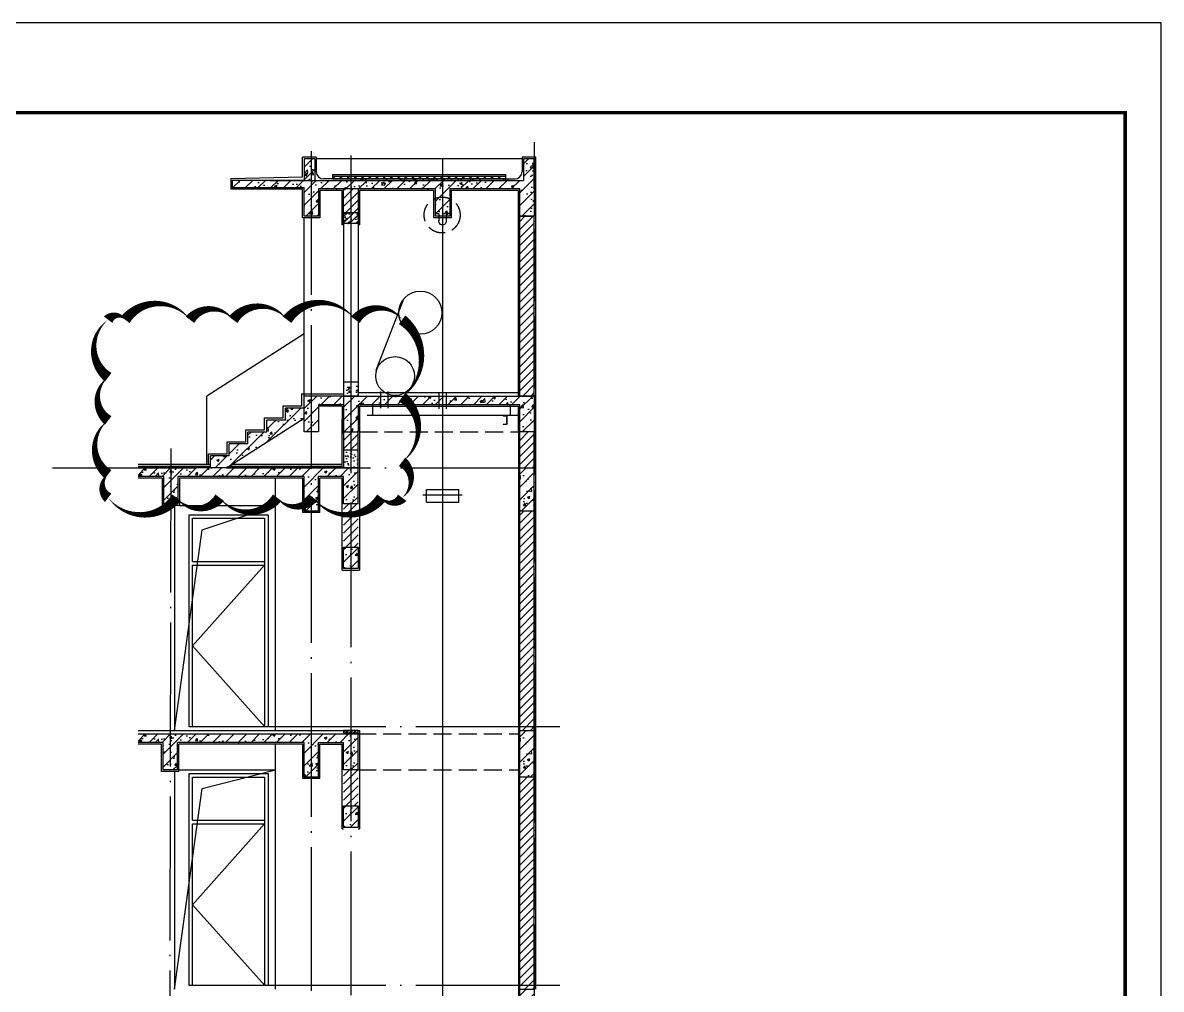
# Model space of a CAD drawing. Extents: x -1041549 to 749950, y -354245 to 17554.
# Drawn here: x -702920 to -687091, y -219236 to -205794 of the extents above; entities that cross this region are included whole.
import ezdxf

# ---------------------------------------------------------------- set-up
doc = ezdxf.new("R2010")
doc.units = 0
doc.header["$LTSCALE"] = 1000
doc.header["$MEASUREMENT"] = 0
doc.linetypes.add('DASH', pattern=[0.35, 0.25, -0.1])
doc.linetypes.add('DOTE', pattern=[2.42, 2, -0.2, 0.02, -0.2])
for name, color, linetype in [('AXIS', 3, 'Continuous'), ('DOTE', 1, 'Continuous'), ('FIT', 1, 'Continuous'), ('PUB_DIM', 3, 'Continuous'), ('PUB_TITLE', 4, 'Continuous'), ('WALL', 4, 'Continuous'), ('立面细线', 6, 'Continuous')]:
    doc.layers.add(name, color=color, linetype=linetype)
doc.layers.add('DIM_MODI', color=6, linetype='Continuous', plot=False)
pattern_1 = [(45, (5212.58, -500), (-88.388348, 88.388348), []), (50, (5212.58, -500), (358.63009, -31.37607), [37.5, -412.5]), (355, (5212.58, -500), (-69.37567, 376.09607), [30, -330]), (100.4514, (5242.47, -502.6), (289.25469, 344.71977), [31.8701, -350.57106]), (46.1842, (5212.6, -400), (533.62052, -82.7595), [56.25, -618.75]), (96.6356, (5257.05, -406.9), (467.33135, 487.05894), [47.80514, -525.8565]), (351.1842, (5212.6, -400), (467.33097, 487.0593), [45, -495]), (21, (5262.58, -425), (298.45353, -201.30945), [37.5, -412.5]), (326, (5262.58, -425), (121.65767, 362.57502), [30, -330]), (71.4514, (5287.45, -441.78), (420.11131, 161.26525), [31.8701, -350.57106]), (37.5, (5212.58, -500), (6.079928, 166.446927), [0, -326, 0, -335, 0, -331.25]), (7.5, (5212.58, -500), (131.53477, 197.205856), [0, -191, 0, -318.5, 0, -126.25]), (327.5, (5101.08, -500), (266.911218, -11.277436), [0, -125, 0, -390, 0, -517.5]), (317.5, (5051.08, -500), (291.593085, 50.05249), [0, -162.5, 0, -259, 0, -367.5])]

# ---------------------------------------------------------------- blocks, each defined once
blk = doc.blocks.new('DG')
at = {"color": 6}
for p, q in [((62793, 8966), (62793, 8869)), ((62895, 8966), (62895, 8869))]:
    blk.add_line(p, q, dxfattribs=at)
for points in [[(62744, 8966), (62793, 8966)], [(62895, 8966), (62944, 8966)]]:
    blk.add_lwpolyline(points, dxfattribs=at)
blk.add_arc((62844, 8861), 51.8, 170.669, 9.331, dxfattribs=at)
blk = doc.blocks.new('A$Cc1b5613e')
at = {"layer": 'AXIS', "linetype": 'DASH'}
blk.add_circle((1693, 32), 250, dxfattribs=at)
at = {"layer": 'FIT', "color": 1}
for p, q in [((1699, 817), (1699, -10856)), ((778, -2127), (1161, -1133)), ((836, -2422), (836, -2653)), ((936, -2422), (936, -2653)), ((1649, -2431), (1649, -2662)), ((1749, -2431), (1749, -2662)), ((729, -2756), (729, -2606)), ((2640, -2606), (2640, -2756)), ((2749, -2756), (649, -2756)), ((2540, -2756), (2540, -2762)), ((2540, -2762), (2587, -2762)), ((2587, -2762), (2587, -2875)), ((2593, -2756), (2593, -2881)), ((2540, -2875), (2587, -2875)), ((2540, -2875), (2540, -2881)), ((1474, -3961), (1474, -3786)), ((1474, -3786), (1924, -3786)), ((1924, -3961), (1924, -3786)), ((1424, -3861), (1971, -3861)), ((1474, -3961), (1924, -3961))]:
    blk.add_line(p, q, dxfattribs=at)
for centre, radius in [((1390, -1327), 300), ((1039, -2208), 270)]:
    blk.add_circle(centre, radius, dxfattribs=at)
at = {"xscale": -1}
blk.add_blockref('DG', (64543, -8916), dxfattribs=at)

msp = doc.modelspace()

# ---------------------------------------------------------------- hatches: boundary and pattern name
h = msp.add_hatch()
h.set_pattern_fill('钢筋混凝土', color=8, scale=50)
h.set_pattern_definition(pattern_1)
h.paths.add_polyline_path([(-699008.9, -208085.7), (-699008.9, -208485.6), (-698808.9, -208485.6), (-698808.9, -208105.6), (-697183.7, -208105.7), (-697183.7, -208485.7), (-696983.7, -208485.7), (-696983.7, -208105.7), (-696008.4, -208105.7), (-696008.4, -208485.6), (-695808.4, -208485.6), (-695808.4, -208485.6), (-695808.4, -208105.7), (-695808.4, -207685.7), (-695958.4, -207685.7), (-695958.4, -207985.6), (-698858.9, -207985.7), (-698858.9, -207685.7), (-699008.9, -207685.7), (-699008.9, -207985.7), (-700008.9, -207985.7), (-700008.9, -208085.7)])
h = msp.add_hatch()
h.set_pattern_fill('粉刷', color=8, scale=25)
h.set_pattern_definition([(37.5, (-1993396.95, -616440.91), (-3.149668, 96.3411885), [0, -76, 0, -85, 0, -81.25]), (7.5, (-1993396.95, -616440.91), (88.488835, 141.107303), [0, -41, 0, -68.5, 0, -26.25]), (327.5, (-1993458.45, -616440.91), (155.707093, 0.2829527), [0, -25, 0, -90, 0, -117.5]), (317.5, (-1993458.45, -616440.91), (150.30633, 43.883778), [0, -12.5, 0, -59, 0, -67.5])])
h.paths.add_polyline_path([(-695958.4, -207965.7), (-698858.9, -207965.7), (-698858.9, -207985.6), (-698683.9, -207985.6), (-698483.9, -207985.6), (-697058.7, -207985.7), (-696957.3, -207985.7), (-696858.7, -207985.7), (-695958.4, -207985.6), (-695908.4, -207985.7), (-695958.4, -207985.7)])
h = msp.add_hatch()
h.set_pattern_fill('多孔材料', color=8, scale=25)
h.set_pattern_definition([(45, (-1992296.95, -616440.91), (-50.000051, 50.000051), []), (135, (-1992296.95, -616440.91), (-50.000051, -50.000051), [])])
h.paths.add_polyline_path([(-696208.4, -207925.7), (-698608.9, -207925.7), (-698608.9, -207965.7), (-696208.4, -207965.7)])
h = msp.add_hatch()
h.set_pattern_fill('钢筋混凝土', color=8, scale=25)
h.set_pattern_definition([(45, (5212.58, -500), (-44.194174, 44.194174), []), (50, (5212.58, -500), (179.315046, -15.688034), [18.75, -206.25]), (355, (5212.58, -500), (-34.687833, 188.048033), [15, -165]), (100.4514, (5227.52, -501.3), (144.627345, 172.359886), [15.935047, -175.28553]), (46.1842, (5212.58, -450), (266.81026, -41.379754), [28.125, -309.375]), (96.6356, (5234.81, -453.45), (233.66568, 243.52947), [23.90257, -262.92825]), (351.1842, (5212.58, -450), (233.66549, 243.52965), [22.5, -247.5]), (21, (5237.58, -462.5), (149.226763, -100.654723), [18.75, -206.25]), (326, (5237.58, -462.5), (60.828833, 181.28751), [15, -165]), (71.4514, (5250.02, -470.89), (210.055657, 80.632624), [15.935047, -175.28553]), (37.5, (5212.58, -500), (3.039964, 83.2234635), [0, -163, 0, -167.5, 0, -165.625]), (7.5, (5212.58, -500), (65.767384, 98.602928), [0, -95.5, 0, -159.25, 0, -63.125]), (327.5, (5156.83, -500), (133.455609, -5.638718), [0, -62.5, 0, -195, 0, -258.75]), (317.5, (5131.83, -500), (145.796542, 25.026246), [0, -81.25, 0, -129.5, 0, -183.75])])
h.paths.add_polyline_path([(-698458.9, -208435.6), (-698458.9, -208585.6), (-698258.9, -208585.6), (-698258.9, -208435.6)])
h = msp.add_hatch()
h.set_pattern_fill('混凝土', color=8, scale=25)
h.set_pattern_definition([(50, (-1086982.62, -82171.8), (179.315046, -15.688034), [18.75, -206.25]), (355, (-1086982.62, -82171.8), (-34.68783, 188.04803), [15, -165]), (100.4514, (-1086967.68, -82173.11), (144.627345, 172.359886), [15.93505, -175.28553]), (46.1842, (-1086982.62, -82121.8), (266.81026, -41.37975), [28.125, -309.375]), (96.6356, (-1086960.4, -82125.25), (233.66568, 243.52947), [23.90257, -262.92825]), (351.1842, (-1086982.62, -82121.8), (233.66549, 243.52965), [22.5, -247.5]), (21, (-1086957.62, -82134.3), (149.226763, -100.654723), [18.75, -206.25]), (326, (-1086957.62, -82134.3), (60.82883, 181.28751), [15, -165]), (71.4514, (-1086945.19, -82142.69), (210.05566, 80.632624), [15.93505, -175.28553]), (37.5, (-1086982.625, -82171.8), (3.039964, 83.223463), [0, -163, 0, -167.5, 0, -165.625]), (7.5, (-1086982.625, -82171.8), (65.767384, 98.602928), [0, -95.5, 0, -159.25, 0, -63.125]), (327.5, (-1087038.375, -82171.8), (133.455609, -5.638718), [0, -62.5, 0, -195, 0, -258.75]), (317.5, (-1087063.37, -82171.8), (145.796542, 25.026246), [0, -81.25, 0, -129.5, 0, -183.75])])
h.paths.add_polyline_path([(-698459, -210835.7), (-698459, -210985.7), (-698259, -210985.7), (-698259, -210835.7)])
h = msp.add_hatch()
h.set_pattern_fill('钢筋混凝土', color=8, scale=50)
h.set_pattern_definition(pattern_1)
h.paths.add_polyline_path([(-698808.9, -211105.7), (-698458.9, -211105.7), (-698458.9, -210985.7), (-699008.9, -210985.7), (-699008.9, -211152.4), (-699008.9, -211485.7), (-698808.9, -211485.7)])
h = msp.add_hatch()
h.set_pattern_fill('钢筋混凝土', color=8, scale=50)
h.set_pattern_definition(pattern_1)
h.paths.add_polyline_path([(-696008.4, -211105.7), (-696008.4, -211485.7), (-695808.4, -211485.7), (-695808.4, -210985.7), (-698458.9, -210985.7), (-698458.9, -211485.7), (-698259, -211485.7), (-698259, -211105.7)])
h = msp.add_hatch()
h.set_pattern_fill('钢筋混凝土', color=8, scale=50)
h.set_pattern_definition([(45, (0, 0), (-88.388348, 88.388348), []), (50, (0, 0), (358.63009, -31.37607), [37.5, -412.5]), (355, (0, 0), (-69.37567, 376.09607), [30, -330]), (100.4514, (29.9, -2.6), (289.25469, 344.71977), [31.8701, -350.57106]), (46.1842, (8e-14, 100), (533.62052, -82.7595), [56.25, -618.75]), (96.6356, (44.47, 93.1), (467.33135, 487.05894), [47.80514, -525.8565]), (351.1842, (8e-14, 100), (467.33097, 487.0593), [45, -495]), (21, (50, 75), (298.45353, -201.30945), [37.5, -412.5]), (326, (50, 75), (121.65767, 362.57502), [30, -330]), (71.4514, (74.87, 58.22), (420.11131, 161.26525), [31.8701, -350.57106]), (37.5, (0, 0), (6.079928, 166.446927), [0, -326, 0, -335, 0, -331.25]), (7.5, (0, 0), (131.53477, 197.205856), [0, -191, 0, -318.5, 0, -126.25]), (327.5, (-111.5, 9e-14), (266.911218, -11.277436), [0, -125, 0, -390, 0, -517.5]), (317.5, (-161.5, 1e-13), (291.593085, 50.05249), [0, -162.5, 0, -259, 0, -367.5])])
h.paths.add_polyline_path([(-699008.9, -211295), (-699008.9, -211152.4), (-699268.9, -211152.4), (-699268.9, -211319.1), (-699528.9, -211319.1), (-699528.9, -211485.8), (-699788.9, -211485.8), (-699788.9, -211652.5), (-700048.9, -211652.5), (-700048.9, -211819.2), (-700308.9, -211819.2), (-700308.9, -211985.7), (-700086.6, -211985.7)])
h = msp.add_hatch()
h.set_pattern_fill('混凝土', color=8, scale=25)
h.set_pattern_definition([(50, (-1204245.78, 268502.63), (179.315046, -15.688034), [18.75, -206.25]), (355, (-1204245.78, 268502.63), (-34.687833, 188.048033), [15, -165]), (100.4514, (-1204230.84, 268501.32), (144.627345, 172.359886), [15.935047, -175.28553]), (46.1842, (-1204245.78, 268552.63), (266.81026, -41.379754), [28.125, -309.375]), (96.6356, (-1204223.55, 268549.18), (233.66568, 243.52947), [23.90257, -262.92825]), (351.1842, (-1204245.78, 268552.63), (233.66549, 243.52965), [22.5, -247.5]), (21, (-1204220.78, 268540.13), (149.226763, -100.654723), [18.75, -206.25]), (326, (-1204220.78, 268540.13), (60.828833, 181.28751), [15, -165]), (71.4514, (-1204208.34, 268531.74), (210.055657, 80.632624), [15.935047, -175.28553]), (37.5, (-1204245.78, 268502.63), (3.039964, 83.2234635), [0, -163, 0, -167.5, 0, -165.625]), (7.5, (-1204245.78, 268502.63), (65.767384, 98.602928), [0, -95.5, 0, -159.25, 0, -63.125]), (327.5, (-1204301.53, 268502.63), (133.455609, -5.638718), [0, -62.5, 0, -195, 0, -258.75]), (317.5, (-1204326.53, 268502.63), (145.796542, 25.026246), [0, -81.25, 0, -129.5, 0, -183.75])])
h.paths.add_polyline_path([(-698258.9, -211985.6), (-698258.9, -211735.7), (-698458.9, -211735.7), (-698458.9, -211985.6)])
h = msp.add_hatch()
h.set_pattern_fill('钢筋混凝土', color=8, scale=50)
h.set_pattern_definition([(45, (5212.58, 0), (-88.388348, 88.388348), []), (50, (5212.58, 0), (358.63009, -31.37607), [37.5, -412.5]), (355, (5212.58, 0), (-69.37567, 376.09607), [30, -330]), (100.4514, (5242.47, -2.6), (289.25469, 344.71977), [31.8701, -350.57106]), (46.1842, (5212.6, 100), (533.62052, -82.7595), [56.25, -618.75]), (96.6356, (5257.05, 93.1), (467.33135, 487.05894), [47.80514, -525.8565]), (351.1842, (5212.6, 100), (467.33097, 487.0593), [45, -495]), (21, (5262.58, 75), (298.45353, -201.30945), [37.5, -412.5]), (326, (5262.58, 75), (121.65767, 362.57502), [30, -330]), (71.4514, (5287.45, 58.22), (420.11131, 161.26525), [31.8701, -350.57106]), (37.5, (5212.58, 0), (6.079928, 166.446927), [0, -326, 0, -335, 0, -331.25]), (7.5, (5212.58, 0), (131.53477, 197.205856), [0, -191, 0, -318.5, 0, -126.25]), (327.5, (5101.08, 9e-14), (266.911218, -11.277436), [0, -125, 0, -390, 0, -517.5]), (317.5, (5051.08, 1e-13), (291.593085, 50.05249), [0, -162.5, 0, -259, 0, -367.5])])
h.paths.add_polyline_path([(-700962.9, -212485.7), (-700762.9, -212485.7), (-700762.2, -212105.7), (-699008.4, -212105.7), (-699008.4, -212585.7), (-698808.4, -212585.7), (-698808.4, -212105.7), (-698458.9, -212105.7), (-698458.9, -212485.7), (-698258.9, -212485.7), (-698258.9, -211985.7), (-701317.1, -211985.7), (-701317.1, -212105.7), (-700962.2, -212105.7)])
h = msp.add_hatch()
h.set_pattern_fill('钢筋混凝土', color=8, scale=50)
h.set_pattern_definition([(45, (-1560809.28, 114776.67), (-88.388348, 88.388348), []), (50, (-1560809.28, 114776.67), (358.63009, -31.37607), [37.5, -412.5]), (355, (-1560809.28, 114776.67), (-69.37567, 376.09607), [30, -330]), (100.4514, (-1560779.4, 114774.05), (289.25469, 344.71977), [31.8701, -350.57106]), (46.1842, (-1560809.3, 114876.67), (533.62052, -82.7595), [56.25, -618.75]), (96.6356, (-1560764.8, 114869.77), (467.33135, 487.05894), [47.80514, -525.8565]), (351.1842, (-1560809.3, 114876.67), (467.33097, 487.0593), [45, -495]), (21, (-1560759.28, 114851.67), (298.45353, -201.30945), [37.5, -412.5]), (326, (-1560759.28, 114851.67), (121.65767, 362.57502), [30, -330]), (71.4514, (-1560734.4, 114834.9), (420.11131, 161.26525), [31.8701, -350.57106]), (37.5, (-1560809.28, 114776.67), (6.079928, 166.446927), [0, -326, 0, -335, 0, -331.25]), (7.5, (-1560809.28, 114776.67), (131.53477, 197.205856), [0, -191, 0, -318.5, 0, -126.25]), (327.5, (-1560920.78, 114776.67), (266.911218, -11.277436), [0, -125, 0, -390, 0, -517.5]), (317.5, (-1560970.78, 114776.67), (291.593085, 50.05249), [0, -162.5, 0, -259, 0, -367.5])])
h.paths.add_polyline_path([(-695808.4, -211985.7), (-696008.4, -211985.7), (-696008.4, -212585.7), (-696008.3, -212585.7), (-695808.6, -212585.7)])
h = msp.add_hatch()
h.set_pattern_fill('钢筋混凝土', color=8, scale=50)
h.set_pattern_definition([(45, (-2597212.47, -437445.63), (-88.388348, 88.388348), []), (50, (-2597212.47, -437445.63), (358.63009, -31.376067), [37.5, -412.5]), (355, (-2597212.47, -437445.63), (-69.37567, 376.09607), [30, -330]), (100.4514, (-2597182.6, -437448.24), (289.25469, 344.71977), [31.870095, -350.571056]), (46.1842, (-2597212.47, -437345.63), (533.62052, -82.75951), [56.25, -618.75]), (96.6356, (-2597168, -437352.5), (467.33135, 487.05894), [47.80514, -525.8565]), (351.1842, (-2597212.5, -437345.63), (467.33097, 487.0593), [45, -495]), (21, (-2597162.47, -437370.63), (298.453526, -201.309445), [37.5, -412.5]), (326, (-2597162.47, -437370.63), (121.657666, 362.57502), [30, -330]), (71.4514, (-2597137.6, -437387.4), (420.111314, 161.26525), [31.870095, -350.571056]), (37.5, (-2597212.47, -437445.63), (6.079928, 166.446927), [0, -326, 0, -335, 0, -331.25]), (7.5, (-2597212.47, -437445.63), (131.534769, 197.205856), [0, -191, 0, -318.5, 0, -126.25]), (327.5, (-2597323.97, -437445.63), (266.911218, -11.277436), [0, -125, 0, -390, 0, -517.5]), (317.5, (-2597373.97, -437445.63), (291.593085, 50.05249), [0, -162.5, 0, -259, 0, -367.5])])
h.paths.add_polyline_path([(-698458.9, -213085.7), (-698458.9, -213385.7), (-698258.9, -213385.7), (-698258.9, -213085.7)])
h = msp.add_hatch()
h.set_pattern_fill('钢筋混凝土', color=8, scale=50)
h.set_pattern_definition([(45, (5212.59, -3700.05), (-88.388348, 88.388348), []), (50, (5212.6, -3700.05), (358.63009, -31.37607), [37.5, -412.5]), (355, (5212.6, -3700.05), (-69.37567, 376.09607), [30, -330]), (100.4514, (5242.48, -3702.67), (289.25469, 344.71977), [31.8701, -350.57106]), (46.1842, (5212.6, -3600.05), (533.62052, -82.7595), [56.25, -618.75]), (96.6356, (5257.06, -3606.95), (467.33135, 487.05894), [47.80514, -525.8565]), (351.1842, (5212.6, -3600.05), (467.33097, 487.0593), [45, -495]), (21, (5262.6, -3625.05), (298.45353, -201.30945), [37.5, -412.5]), (326, (5262.6, -3625.05), (121.65767, 362.57502), [30, -330]), (71.4514, (5287.46, -3641.83), (420.11131, 161.26525), [31.8701, -350.57106]), (37.5, (5212.59, -3700.05), (6.079928, 166.446927), [0, -326, 0, -335, 0, -331.25]), (7.5, (5212.6, -3700.05), (131.53477, 197.205856), [0, -191, 0, -318.5, 0, -126.25]), (327.5, (5101.09, -3700.05), (266.911218, -11.277436), [0, -125, 0, -390, 0, -517.5]), (317.5, (5051.1, -3700.05), (291.593085, 50.05249), [0, -162.5, 0, -259, 0, -367.5])])
h.paths.add_polyline_path([(-700769.7, -215805.8), (-699008.4, -215805.7), (-699008.4, -216285.8), (-698808.4, -216285.8), (-698808.4, -215805.7), (-698458.9, -215805.7), (-698458.9, -216185.7), (-698258.9, -216185.7), (-698258.9, -215685.7), (-701317.1, -215685.7), (-701317.1, -215805.7), (-700969.7, -215805.8), (-700969.7, -216185.8), (-700769.7, -216185.8)])
h = msp.add_hatch()
h.set_pattern_fill('ANSI32', color=8, scale=8)
h.set_pattern_definition([(45, (460856.29, -496197.844), (-26.9407684, 26.9407684), []), (45, (460874.25, -496197.844), (-26.9407684, 26.9407684), [])])
h.paths.add_polyline_path([(-698258.9, -215635.7), (-698458.9, -215635.7), (-698458.9, -215667.8), (-698258.9, -215667.8)])
h = msp.add_hatch()
h.set_pattern_fill('钢筋混凝土', color=8, scale=50)
h.set_pattern_definition([(45, (-1560810.16, 111126.67), (-88.388348, 88.388348), []), (50, (-1560810.16, 111126.67), (358.63009, -31.37607), [37.5, -412.5]), (355, (-1560810.16, 111126.67), (-69.37567, 376.09607), [30, -330]), (100.4514, (-1560780.28, 111124.05), (289.25469, 344.71977), [31.8701, -350.57106]), (46.1842, (-1560810.16, 111226.67), (533.62052, -82.7595), [56.25, -618.75]), (96.6356, (-1560765.7, 111219.77), (467.33135, 487.05894), [47.80514, -525.8565]), (351.1842, (-1560810.16, 111226.67), (467.33097, 487.0593), [45, -495]), (21, (-1560760.16, 111201.67), (298.45353, -201.30945), [37.5, -412.5]), (326, (-1560760.16, 111201.67), (121.65767, 362.57502), [30, -330]), (71.4514, (-1560735.3, 111184.9), (420.11131, 161.26525), [31.8701, -350.57106]), (37.5, (-1560810.16, 111126.67), (6.079928, 166.446927), [0, -326, 0, -335, 0, -331.25]), (7.5, (-1560810.16, 111126.67), (131.53477, 197.205856), [0, -191, 0, -318.5, 0, -126.25]), (327.5, (-1560921.66, 111126.67), (266.911218, -11.277436), [0, -125, 0, -390, 0, -517.5]), (317.5, (-1560971.66, 111126.67), (291.593085, 50.05249), [0, -162.5, 0, -259, 0, -367.5])])
h.paths.add_polyline_path([(-695808.4, -215635.7), (-696008.4, -215635.7), (-696006.9, -216285.7), (-696006.7, -216285.7), (-695807, -216285.7)])
h = msp.add_hatch()
h.set_pattern_fill('钢筋混凝土', color=8, scale=50)
h.set_pattern_definition([(45, (-2597212.47, -441045.63), (-88.388348, 88.388348), []), (50, (-2597212.47, -441045.63), (358.63009, -31.376067), [37.5, -412.5]), (355, (-2597212.47, -441045.63), (-69.37567, 376.09607), [30, -330]), (100.4514, (-2597182.6, -441048.24), (289.25469, 344.71977), [31.870095, -350.571056]), (46.1842, (-2597212.47, -440945.63), (533.62052, -82.75951), [56.25, -618.75]), (96.6356, (-2597168, -440952.5), (467.33135, 487.05894), [47.80514, -525.8565]), (351.1842, (-2597212.5, -440945.63), (467.33097, 487.0593), [45, -495]), (21, (-2597162.47, -440970.63), (298.453526, -201.309445), [37.5, -412.5]), (326, (-2597162.47, -440970.63), (121.657666, 362.57502), [30, -330]), (71.4514, (-2597137.6, -440987.4), (420.111314, 161.26525), [31.870095, -350.571056]), (37.5, (-2597212.47, -441045.63), (6.079928, 166.446927), [0, -326, 0, -335, 0, -331.25]), (7.5, (-2597212.47, -441045.63), (131.534769, 197.205856), [0, -191, 0, -318.5, 0, -126.25]), (327.5, (-2597323.97, -441045.63), (266.911218, -11.277436), [0, -125, 0, -390, 0, -517.5]), (317.5, (-2597373.97, -441045.63), (291.593085, 50.05249), [0, -162.5, 0, -259, 0, -367.5])])
h.paths.add_polyline_path([(-698458.9, -216685.7), (-698458.9, -216985.7), (-698258.9, -216985.7), (-698258.9, -216685.7)])
h = msp.add_hatch()
h.set_pattern_fill('钢筋混凝土', color=8, scale=50)
h.set_pattern_definition([(45, (-1560810.16, 107526.67), (-88.388348, 88.388348), []), (50, (-1560810.16, 107526.67), (358.63009, -31.37607), [37.5, -412.5]), (355, (-1560810.16, 107526.67), (-69.37567, 376.09607), [30, -330]), (100.4514, (-1560780.28, 107524.05), (289.25469, 344.71977), [31.8701, -350.57106]), (46.1842, (-1560810.16, 107626.67), (533.62052, -82.7595), [56.25, -618.75]), (96.6356, (-1560765.7, 107619.77), (467.33135, 487.05894), [47.80514, -525.8565]), (351.1842, (-1560810.16, 107626.67), (467.33097, 487.0593), [45, -495]), (21, (-1560760.16, 107601.67), (298.45353, -201.30945), [37.5, -412.5]), (326, (-1560760.16, 107601.67), (121.65767, 362.57502), [30, -330]), (71.4514, (-1560735.3, 107584.9), (420.11131, 161.26525), [31.8701, -350.57106]), (37.5, (-1560810.16, 107526.67), (6.079928, 166.446927), [0, -326, 0, -335, 0, -331.25]), (7.5, (-1560810.16, 107526.67), (131.53477, 197.205856), [0, -191, 0, -318.5, 0, -126.25]), (327.5, (-1560921.66, 107526.67), (266.911218, -11.277436), [0, -125, 0, -390, 0, -517.5]), (317.5, (-1560971.66, 107526.67), (291.593085, 50.05249), [0, -162.5, 0, -259, 0, -367.5])])
h.paths.add_polyline_path([(-695808.4, -219235.7), (-696008.4, -219235.7), (-696006.9, -219885.7), (-696006.7, -219885.7), (-695807, -219885.7)])
at = {"layer": 'WALL'}
h = msp.add_hatch(dxfattribs=at)
h.set_pattern_fill('ANSI31', color=8, scale=50)
h.set_pattern_definition([(45, (5212.58, -500), (-56.126601, 56.126601), [])])
h.paths.add_polyline_path([(-698458.9, -208105.6), (-698458.9, -208435.6), (-698258.9, -208435.6), (-698258.9, -208105.6)])
h = msp.add_hatch(dxfattribs=at)
h.set_pattern_fill('ANSI31', color=8, scale=50)
h.set_pattern_definition([(45, (-2597302.44, -430206.03), (-56.1266008, 56.1266008), [])])
h.paths.add_polyline_path([(-696008.4, -210985.7), (-695808.4, -210985.7), (-695808.5, -208485.6), (-696008.5, -208485.6)])
h = msp.add_hatch(dxfattribs=at)
h.set_pattern_fill('ANSI31', color=8, scale=50)
h.set_pattern_definition([(45, (-2597752.94, -430806.08), (-56.1266008, 56.1266008), [])])
h.paths.add_polyline_path([(-698458.9, -211735.7), (-698258.9, -211735.7), (-698258.9, -211485.7), (-698458.9, -211485.7)])
h = msp.add_hatch(dxfattribs=at)
h.set_pattern_fill('ANSI31', color=8, scale=50)
h.set_pattern_definition([(45, (-2597302.39, -431006.03), (-56.1266008, 56.1266008), [])])
h.paths.add_polyline_path([(-696008.4, -211985.7), (-695808.4, -211985.7), (-695808.4, -211485.7), (-696008.4, -211485.7)])
h = msp.add_hatch(dxfattribs=at)
h.set_pattern_fill('ANSI31', color=8, scale=50)
h.set_pattern_definition([(45, (-2597752.94, -432206.12), (-56.1266008, 56.1266008), [])])
h.paths.add_polyline_path([(-698458.9, -213085.7), (-698258.9, -213085.7), (-698258.9, -212485.7), (-698458.9, -212485.7)])
h = msp.add_hatch(dxfattribs=at)
h.set_pattern_fill('ANSI31', color=8, scale=50)
h.set_pattern_definition([(45, (-2597302.39, -432605.98), (-56.1266008, 56.1266008), [])])
h.paths.add_polyline_path([(-696008.4, -215635.7), (-695808.4, -215635.7), (-695808.4, -212585.6), (-696008.4, -212585.6)])
h = msp.add_hatch(dxfattribs=at)
h.set_pattern_fill('ANSI31', color=8, scale=50)
h.set_pattern_definition([(45, (-2597752.94, -435806.12), (-56.1266008, 56.1266008), [])])
h.paths.add_polyline_path([(-698458.9, -216685.7), (-698258.9, -216685.7), (-698258.9, -216185.7), (-698458.9, -216185.7)])
h = msp.add_hatch(dxfattribs=at)
h.set_pattern_fill('ANSI31', color=8, scale=50)
h.set_pattern_definition([(45, (-2592701.336, -435006.135), (-56.1266008, 56.1266008), [])])
h.paths.add_polyline_path([(-696008.4, -216285.7), (-695808.4, -216285.7), (-695808.4, -219235.7), (-696008.4, -219235.7)])

# ---------------------------------------------------------------- linework, layer by layer
at = {"color": 8}
for p, q in [((-698838.7, -207665.7), (-699028.9, -207665.7)), ((-699028.9, -207943.4), (-699028.9, -207665.7)), ((-698838.7, -207665.7), (-698838.7, -207865.7)), ((-695788.1, -207665.7), (-695978.4, -207665.7)), ((-695978.4, -207665.7), (-695978.4, -207865.7)), ((-695788.1, -208505.6), (-695788.1, -207665.7)), ((-695978.4, -207685.7), (-698838.7, -207685.7)), ((-699028.9, -207943.4), (-700028.9, -207965.7)), ((-700028.9, -207965.7), (-700028.9, -208105.7)), ((-698608.9, -207965.7), (-698738.7, -207965.7)), ((-698608.9, -207905.7), (-696208.4, -207905.7)), ((-698608.9, -207925.6), (-698608.9, -207905.7)), ((-698608.9, -207925.7), (-696208.4, -207925.7)), ((-698608.9, -207965.7), (-696078.4, -207965.7)), ((-695978.4, -207985.6), (-695978.4, -207985.7)), ((-700028.9, -208105.7), (-699028.9, -208105.7)), ((-699028.9, -208505.6), (-699028.9, -208105.7)), ((-698789, -208125.6), (-698789, -208505.6)), ((-698479, -208125.7), (-698788.9, -208125.7)), ((-698479, -208605.6), (-698479, -208125.7)), ((-698239, -208125.6), (-698239, -208605.6)), ((-697203.7, -208125.7), (-698239, -208125.7)), ((-697203.7, -208505.7), (-697203.7, -208125.7)), ((-696028.4, -208125.7), (-696963.7, -208125.7)), ((-696963.7, -208125.7), (-696963.7, -208505.7)), ((-696028.4, -208505.6), (-696028.4, -208125.7)), ((-695788.1, -211985.7), (-695788.1, -208465.6)), ((-698789, -208505.6), (-699028.9, -208505.6)), ((-698458.9, -208605.6), (-698479, -208605.6)), ((-698239, -208605.6), (-698258.9, -208605.6)), ((-696963.7, -208505.7), (-697203.7, -208505.7)), ((-698478.9, -211125.7), (-698808.9, -211125.7)), ((-698478.9, -211125.7), (-698478.9, -211505.7)), ((-698239, -211125.7), (-696028.4, -211125.7)), ((-698239, -211125.7), (-698239, -211505.7)), ((-698238.9, -211125.7), (-698238.9, -211965.7)), ((-696028.4, -211485.7), (-696028.4, -211125.7)), ((-698478.9, -211985.7), (-698478.9, -211307.8)), ((-696028.4, -211485.7), (-696028.4, -234515.7)), ((-700308.9, -211935.7), (-701317.1, -211935.7)), ((-698478.9, -211935.7), (-700008.5, -211935.7)), ((-700308.9, -211965.7), (-701317.1, -211965.7)), ((-698478.9, -211965.7), (-700055.3, -211965.7)), ((-698238.9, -211965.7), (-698238.9, -213405.7)), ((-695788.4, -219235.7), (-695788.4, -211985.7)), ((-700982.2, -212125.7), (-701317.1, -212125.7)), ((-700982.2, -212125.7), (-700982.2, -212505.7)), ((-700742.9, -212125.7), (-700742.9, -212505.7)), ((-699028.4, -212125.7), (-700742.9, -212125.7)), ((-699028.4, -212605.7), (-699028.4, -212125.7)), ((-698478.9, -212125.7), (-698788.4, -212125.7)), ((-698788.4, -212605.7), (-698788.4, -212125.7)), ((-698478.9, -213405.7), (-698478.9, -212125.7)), ((-700742.9, -212505.7), (-700982.2, -212505.7)), ((-698788.4, -212605.7), (-699028.4, -212605.7)), ((-699558.4, -213335.7), (-700558.4, -214460.7)), ((-698478.9, -213405.7), (-698238.9, -213405.7)), ((-700558.4, -214460.7), (-699556.5, -215585.7)), ((-701317.1, -215635.7), (-698458.9, -215635.7)), ((-698258.9, -215635.7), (-698238.9, -215635.7)), ((-698238.9, -215685.7), (-698258.9, -215685.7)), ((-698238.9, -215635.7), (-698238.9, -217005.7)), ((-695788.4, -215635.7), (-695788.4, -215635.7)), ((-700989.7, -215825.8), (-701317.1, -215825.7)), ((-700989.7, -216205.9), (-700989.7, -215825.8)), ((-699028.4, -215825.7), (-700749.7, -215825.8)), ((-700749.7, -216205.9), (-700749.7, -215825.8)), ((-699028.4, -216305.8), (-699028.4, -215825.7)), ((-698788.4, -216305.8), (-698788.4, -215825.7)), ((-698788.4, -215825.7), (-698478.9, -215825.7)), ((-698478.9, -217005.7), (-698478.9, -215825.7)), ((-700749.7, -216205.9), (-700989.7, -216205.9)), ((-698788.4, -216305.8), (-699028.4, -216305.8)), ((-699558.4, -216935.7), (-700558.4, -218060.7)), ((-698478.9, -217005.7), (-698458.9, -217005.7)), ((-698258.9, -217005.7), (-698238.9, -217005.7)), ((-700558.4, -218060.7), (-699556.5, -219185.7))]:
    msp.add_line(p, q, dxfattribs=at)
for p, q in [((-699008.9, -210985.7), (-699008.9, -208505.6)), ((-698259, -210985.7), (-698259, -210985.7)), ((-699408.4, -215635.7), (-699408.4, -212125.7)), ((-700808.5, -212505.7), (-700808.4, -215635.7)), ((-700742.9, -212505.7), (-699408.4, -212505.7)), ((-699408.4, -219235.7), (-699408.4, -215825.7)), ((-700808.4, -216205.9), (-700808.4, -219235.7)), ((-700749.7, -216185.7), (-699408.4, -216185.7))]:
    msp.add_line(p, q)
at = {"color": 3}
for p, q in [((-698458.9, -208585.6), (-698458.9, -210785.7)), ((-698358.9, -208585.6), (-698358.9, -210785.7)), ((-698258.9, -208585.6), (-698259, -210785.7))]:
    msp.add_line(p, q, dxfattribs=at)
at = {"color": 4}
for p, q in [((-700558.4, -213285.7), (-699558.4, -213285.7)), ((-700558.4, -213335.7), (-699558.4, -213335.7)), ((-700558.4, -216885.7), (-699558.4, -216885.7)), ((-700558.4, -216935.7), (-699558.4, -216935.7))]:
    msp.add_line(p, q, dxfattribs=at)
at = {"color": 2}
for p, q in [((-699508.4, -215585.7), (-700608.4, -215585.7)), ((-699508.4, -219185.7), (-700608.4, -219185.7))]:
    msp.add_line(p, q, dxfattribs=at)
at = {"color": 8}
for points in [[(-696208.4, -207965.7), (-698608.9, -207965.7), (-698608.9, -207925.6), (-696208.4, -207925.6)], [(-696028.4, -210985.7), (-696028.4, -208465.6)], [(-700338.9, -211935.7), (-700338.9, -211789.2), (-700078.9, -211789.2), (-700078.9, -211622.5), (-699818.9, -211622.5), (-699818.9, -211455.8), (-699558.9, -211455.8), (-699558.9, -211289.1), (-699298.9, -211289.1), (-699298.9, -211122.4), (-699038.9, -211122.4), (-699038.9, -210955.7), (-698458.9, -210955.7)], [(-698259, -210935.7), (-696008.9, -210935.7)], [(-700808.4, -215635.7), (-700426.2, -212844.7), (-699408.4, -212505.7)], [(-700808.4, -219235.7), (-700426.2, -216444.7), (-699408.4, -216185.7)]]:
    msp.add_lwpolyline(points, dxfattribs=at)
at = {"color": 2}
for points in [[(-700608.4, -215585.7), (-700608.4, -212635.7), (-699508.4, -212635.7), (-699508.4, -215585.7)], [(-700608.4, -219185.7), (-700608.4, -216235.7), (-699508.4, -216235.7), (-699508.4, -219185.7)]]:
    msp.add_lwpolyline(points, dxfattribs=at)
at = {"color": 4}
for points in [[(-700558.4, -213285.7), (-700558.4, -212685.7), (-699558.4, -212685.7), (-699558.4, -215585.7)], [(-700558.4, -215585.7), (-700558.4, -213335.7)], [(-700558.4, -216885.7), (-700558.4, -216285.7), (-699558.4, -216285.7), (-699558.4, -219185.7)], [(-700558.4, -219185.7), (-700558.4, -216935.7)]]:
    msp.add_lwpolyline(points, dxfattribs=at)
at = {"color": 8}
for centre, start, end in [((-698738.7, -207865.7), 180, 270), ((-696078.4, -207865.7), 270, 0)]:
    msp.add_arc(centre, 100, start, end, dxfattribs=at)
at = {"layer": 'DIM_MODI'}
msp.add_lwpolyline([(-701732.5, -209924.5, 0, 150, 0.5), (-701732.5, -210724.5, 0, 150, 0.5), (-701732.5, -211324.5, 0, 150, 0.5), (-701732.5, -212074.5, 0, 150, 0.5), (-701732.5, -212399.5, 0, 150, 0.5), (-700782.5, -212399.5, 0, 150, 0.5), (-700182.5, -212399.5, 0, 150, 0.5), (-699382.5, -212399.5, 0, 150, 0.5), (-698882.5, -212399.5, 0, 150, 0.5), (-697932.5, -212399.5, 0, 150, 0.5), (-697645.7, -212399.5, 0, 150, 0.5), (-697645.7, -211899.5, 0, 150, 0.5), (-697645.7, -210999.5, 0, 150, 0.5), (-697645.7, -209924.5, 0, 150, 0.5), (-698295.7, -209924.5, 0, 150, 0.5), (-699245.7, -209924.5, 0, 150, 0.5), (-699995.7, -209924.5, 0, 150, 0.5), (-700595.7, -209924.5, 0, 150, 0.5), (-701495.7, -209924.5, 0, 150, 0.5)], format="xyseb", close=True, dxfattribs=at)
at = {"layer": 'DOTE', "linetype": 'DOTE'}
for p, q in [((-698908.9, -207578.9), (-698908.9, -237325.9)), ((-698358.9, -207640.1), (-698358.9, -237325.9)), ((-699480.3, -207985.7), (-695958.4, -207985.7)), ((-700860.6, -211717.4), (-700908.4, -237325.9)), ((-702506.2, -211985.7), (-696008.4, -211985.7)), ((-695453.8, -215585.7), (-699556.5, -215585.7)), ((-695453.8, -219185.7), (-699556.5, -219185.7))]:
    msp.add_line(p, q, dxfattribs=at)
at = {"layer": 'DOTE', "linetype": 'DOTE', "ltscale": 0.5}
msp.add_lwpolyline([(-695808.4, -207455), (-695808.4, -236842.5)], dxfattribs=at)
at = {"layer": 'FIT', "color": 1}
msp.add_line((-696146.1, -211105.7), (-698067.2, -211105.7), dxfattribs=at)
at = {"layer": 'PUB_DIM'}
for p in [(-699008.9, -210120.3), (-700358.9, -211935.7)]:
    msp.add_line(p, (-700358.9, -210985.7), dxfattribs=at)
at = {"layer": 'PUB_TITLE'}
msp.add_lwpolyline([(-708091, -205794.1), (-708091, -242944.1), (-687091, -242944.1), (-687091, -205794.1)], close=True, dxfattribs=at)
at = {"layer": 'PUB_TITLE', "const_width": 50}
msp.add_lwpolyline([(-707591, -207044.1), (-707591, -242444.1), (-687591, -242444.1), (-687591, -207044.1)], close=True, dxfattribs=at)
at = {"layer": 'WALL'}
for p, q in [((-698858.9, -207685.7), (-699008.9, -207685.7)), ((-699008.9, -207685.7), (-699008.9, -207985.7)), ((-698858.9, -207685.7), (-698858.9, -207985.7)), ((-695808.4, -207685.7), (-695958.4, -207685.7)), ((-695958.4, -207685.7), (-695958.4, -207985.7)), ((-695808.4, -208105.7), (-695808.4, -207685.7)), ((-699008.9, -207985.7), (-700008.9, -207985.7)), ((-700008.9, -207985.7), (-700008.9, -208085.7)), ((-699008.9, -207985.7), (-699008.9, -207985.6)), ((-698858.9, -207985.7), (-695958.4, -207985.6)), ((-696208.4, -207905.7), (-696208.4, -207985.7)), ((-700008.9, -208085.7), (-699008.9, -208085.7)), ((-699008.9, -208485.6), (-699008.9, -208085.7)), ((-697183.7, -208105.7), (-698808.9, -208105.6)), ((-698808.9, -208105.6), (-698808.9, -208485.6)), ((-698458.9, -208585.6), (-698458.9, -208105.6)), ((-698259, -208105.6), (-698259, -208585.6)), ((-697183.7, -208485.7), (-697183.7, -208105.7)), ((-696008.4, -208105.7), (-696983.7, -208105.7)), ((-696983.7, -208105.7), (-696983.7, -208485.7)), ((-696008.4, -208485.6), (-696008.4, -208105.7)), ((-695808.4, -208105.7), (-695808.4, -208485.6)), ((-698259, -208435.6), (-698458.9, -208435.6)), ((-698808.9, -208485.6), (-699008.9, -208485.6)), ((-698259, -208585.6), (-698458.9, -208585.6)), ((-696983.7, -208485.7), (-697183.7, -208485.7)), ((-696008.4, -210985.7), (-696008.4, -208485.6)), ((-695808.4, -208485.6), (-696008.4, -208485.6)), ((-696008.4, -208485.6), (-695808.4, -208485.6)), ((-695808.4, -210985.7), (-695808.4, -208485.6)), ((-698458.9, -210785.7), (-698259, -210785.7)), ((-698458.9, -210785.7), (-698458.9, -210985.7)), ((-698259, -210785.7), (-698259, -210985.7)), ((-699008.9, -211485.7), (-699008.9, -210985.7)), ((-698458.9, -210985.7), (-699008.9, -210985.7)), ((-698259, -210985.7), (-698458.9, -210985.7)), ((-698458.9, -210985.7), (-695808.4, -210985.7)), ((-698458.9, -210985.7), (-698458.9, -211485.7)), ((-695808.9, -210985.7), (-696008.9, -210985.7)), ((-695808.4, -210985.7), (-695808.4, -211485.7)), ((-699008.9, -211152.4), (-699268.9, -211152.4)), ((-699268.9, -211319.1), (-699268.9, -211152.4)), ((-698808.9, -211105.7), (-698808.9, -211485.7)), ((-698458.9, -211105.7), (-698808.9, -211105.7)), ((-698258.9, -211105.7), (-698259, -211105.7)), ((-698259, -211105.7), (-698259, -211485.7)), ((-696008.4, -211105.7), (-698258.9, -211105.7)), ((-696008.4, -211485.7), (-696008.4, -211105.7)), ((-700086.6, -211985.7), (-699008.9, -211295)), ((-699268.9, -211319.1), (-699528.9, -211319.1)), ((-699528.9, -211485.8), (-699528.9, -211319.1)), ((-699788.9, -211652.5), (-699788.9, -211485.8)), ((-699528.9, -211485.8), (-699788.9, -211485.8)), ((-698808.9, -211485.7), (-699008.9, -211485.7)), ((-698458.9, -211485.7), (-698458.9, -211985.7)), ((-698458.9, -211485.7), (-698259, -211485.7)), ((-698258.9, -211985.7), (-698258.9, -211485.7)), ((-695808.4, -211485.7), (-696008.4, -211485.7)), ((-696008.4, -219235.6), (-696008.4, -211485.7)), ((-695808.4, -219235.6), (-695808.4, -211485.7)), ((-700048.9, -211819.2), (-700048.9, -211652.5)), ((-699788.9, -211652.5), (-700048.9, -211652.5)), ((-698458.9, -211735.7), (-698258.9, -211735.7)), ((-700308.9, -211985.7), (-700308.9, -211819.2)), ((-700048.9, -211819.2), (-700308.9, -211819.2)), ((-698258.9, -211985.7), (-701317.1, -211985.7)), ((-700962.2, -212105.7), (-701317.1, -212105.7)), ((-700962.2, -212105.7), (-700962.9, -212485.7)), ((-700762.2, -212105.7), (-700762.9, -212485.7)), ((-699008.4, -212105.7), (-700762.2, -212105.7)), ((-698808.9, -211985.7), (-699008.9, -211985.7)), ((-699008.4, -212585.7), (-699008.4, -212105.7)), ((-698458.9, -212105.7), (-698808.4, -212105.7)), ((-698808.4, -212585.7), (-698808.4, -212105.7)), ((-698458.9, -212485.7), (-698458.9, -212105.7)), ((-698258.9, -212485.7), (-698258.9, -211985.7)), ((-696008.4, -211985.7), (-695808.4, -211985.7)), ((-700762.9, -212485.7), (-700962.9, -212485.7)), ((-698808.4, -212585.7), (-699008.4, -212585.7)), ((-698258.9, -212485.7), (-698458.9, -212485.7)), ((-695808.4, -212585.7), (-696008.4, -212585.7)), ((-701317.1, -215685.7), (-698258.9, -215685.7)), ((-698258.9, -216185.7), (-698258.9, -215685.7)), ((-696008.4, -215635.6), (-695808.4, -215635.7)), ((-696008.4, -216285.7), (-696008.4, -215635.6)), ((-696008.4, -215635.6), (-695808.4, -215635.7)), ((-695808.4, -215635.7), (-695808.4, -216285.7)), ((-700969.7, -215805.8), (-701317.1, -215805.7)), ((-700969.7, -216185.9), (-700969.7, -215805.8)), ((-699008.4, -215805.7), (-700769.7, -215805.8)), ((-700769.7, -216185.9), (-700769.7, -215805.8)), ((-699008.4, -216285.8), (-699008.4, -215805.7)), ((-698808.4, -216285.8), (-698808.4, -215805.7)), ((-698808.4, -215805.7), (-698458.9, -215805.7)), ((-698458.9, -216185.7), (-698458.9, -215805.7)), ((-700769.7, -216185.9), (-700969.7, -216185.9)), ((-698258.9, -216185.7), (-698458.9, -216185.7)), ((-698808.4, -216285.8), (-699008.4, -216285.8)), ((-695808.4, -216285.7), (-696008.4, -216285.7)), ((-696008.4, -219235.6), (-695808.4, -219235.7)), ((-696008.4, -219885.7), (-696008.4, -219235.6)), ((-696008.4, -219235.6), (-695808.4, -219235.7)), ((-695808.4, -219235.7), (-695808.4, -219885.7))]:
    msp.add_line(p, q, dxfattribs=at)
at = {"layer": 'WALL', "color": 9, "linetype": 'DASH'}
for p, q in [((-698239, -211485.7), (-696008.4, -211485.7)), ((-698257.7, -215685.7), (-696007, -215685.7)), ((-698257.7, -216185.7), (-696007, -216185.7))]:
    msp.add_line(p, q, dxfattribs=at)
at = {"layer": 'WALL'}
for points in [[(-698458.9, -213085.7), (-698258.9, -213085.7), (-698258.9, -213385.7), (-698458.9, -213385.7)], [(-698458.9, -213085.7), (-698258.9, -213085.7), (-698258.9, -213385.7), (-698458.9, -213385.7)], [(-698458.9, -216685.7), (-698258.9, -216685.7), (-698258.9, -216985.7), (-698458.9, -216985.7)]]:
    msp.add_lwpolyline(points, close=True, dxfattribs=at)
at = {"layer": '立面细线'}
msp.add_lwpolyline([(-698258.9, -215635.7), (-698458.9, -215635.7), (-698458.9, -215667.8), (-698258.9, -215667.8)], close=True, dxfattribs=at)

# ---------------------------------------------------------------- block references
msp.add_blockref('A$Cc1b5613e', (-698782.4, -208499.7))

doc.saveas('drawing.dxf')
